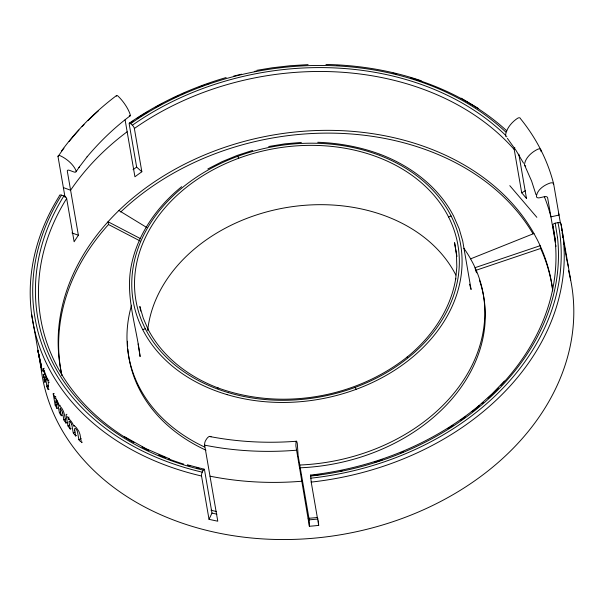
<?xml version="1.0" encoding="UTF-8"?>
<svg xmlns="http://www.w3.org/2000/svg" width="604" height="604" viewBox="0 0 604 604"><rect width="100%" height="100%" fill="white"/><g stroke="black" fill="none" stroke-linecap="round" stroke-linejoin="round"><path stroke-width="0.91" d="M479.138 405.48C431.566 444.884 371.732 468.1 310.607 475.076L311.181 481.924L318.686 525.389A268.591 207.549 -9.8 0 1 309.369 526.28L295.885 446.009A19.381 1.412 85.3 0 1 297.319 443.615L298.104 455.401L309.225 519.833L309.369 526.28M46.365 379.833L47.746 378.897M209.022 519.312L201.54 476.012A2.771 0.838 -77 0 1 202.227 472.207L203.216 470.123A2.771 0.838 -77 0 1 204.499 469.784L211.981 513.075L209.022 519.312A268.591 207.549 -9.8 0 0 217.78 521.199L204.643 445.14A2.771 0.785 -78.6 0 1 205.39 440.988A19.381 5.511 -78.6 0 1 211.06 436.82M76.134 171.581L79.29 167.044M61.502 151.038C76.882 129.935 95.583 111.347 116.413 95.636M78.928 167.519L87.437 156.376M87.097 156.829C99.849 141.63 114.216 127.791 130.102 115.877M504.453 381.041L492.185 393.74L478.813 405.752M181.653 186.681C156.179 207.398 136.066 236.164 130.69 269.022L130.6 269.678C126.04 298.995 136.715 327.761 140.105 356.609L138.112 343.955M129.467 123.042C158.897 102.657 191.785 87.489 226.153 77.546M82.31 442.151L81.457 442.656L79.985 434.306L78.814 431.241L76.391 427.677L74.881 426.213L73.703 425.903L73.054 424.453A5.051 1.216 61.8 0 0 72.148 422.792L71.144 421.328A7.701 1.706 61.4 0 0 70.517 420.535A6.531 1.472 61.6 0 0 69.317 419.365M518.836 154.163L526.492 198.489A260.286 201.132 -9.8 0 0 521.705 192.827L525.556 190.607M80.475 441.569L78.867 439.742L81.042 438.504M74.451 434.465L75.674 435.967L76.549 435.484M73.703 425.903L74.586 425.427M73.394 433.144L75.024 432.019M207.829 168.931L222.113 161.653L237.115 155.454L252.691 150.388M69.309 419.342L68.373 419.085L68.109 417.553L69.015 417.1M68.373 419.085L69.279 418.632M69.943 428.651L70.23 429.036L71.136 428.583M68.954 427.3L67.973 425.941L66.032 414.699L66.938 414.253M67.973 425.941L69.792 425.057M65.413 422.271L65.957 423.064L66.87 422.626M64.492 420.89L63.835 419.901L65.693 419.063M57.742 404.046L58.029 405.284A30.963 5.474 67.6 0 1 58.158 405.971C58.882 408.425 58.762 415.56 62.182 415.416M57.221 400.943L58.029 402.513A5.051 0.876 67.1 0 1 58.799 404.242L59.335 405.737L60.272 405.329M59.298 412.585L60.717 412.004M463.857 248.274A179.984 139.079 -9.8 0 1 470.599 258.859L533.944 233.499L537.183 239.546A249.21 192.57 -9.8 0 1 552.69 290.894M54.164 393.468L53.197 393.823L55.145 405.073L56.912 408.38L57.863 408.01M55.779 398.783L55.092 398.414L54.828 396.873L55.779 396.503M55.092 398.414L56.051 398.036M55.145 405.073L56.58 404.529M142.725 329.656L145.3 328.712M448.546 216.949L451.113 216.006M475.393 269.512L475.076 267.67L540.142 245.7L540.625 248.471L475.552 270.441A179.984 139.079 -9.8 0 1 476.616 272.849M49.309 382.189L48.282 382.498L47.958 380.354L48.939 380.029M46.251 381.736C46.606 384.046 46.493 389.308 49.067 389.361M46.795 386.326L47.784 386.039M46.757 379.206L43.737 371.339L43.261 368.576L44.258 368.297M43.737 371.339L44.734 371.06M44.809 380.46L44.386 377.991L45.383 377.726M45.753 379.856L44.756 380.12A9.536 0.687 75.3 0 1 45.013 382.173M45.074 379.146C43.677 380.475 44.266 379.69 45.308 378.897M45.496 381.064L44.492 381.32L44.069 379.403M44.303 379.161L43.254 374.48L44.258 374.223M43.767 377.455L44.771 377.198M59.335 405.737C64.469 409.436 64.915 417.372 65.957 423.064M500.905 385.412A260.286 201.132 -9.8 0 0 552.796 225.428A2.771 1.759 -11.6 0 1 555.212 223.178L557.937 222.649A2.771 1.759 -11.6 0 1 560.95 223.857L570.667 280.007M256.776 70.336L272.321 67.776L290.192 65.73L308.093 64.62M268.697 146.5L284.982 143.835L301.373 142.423M296.285 441.26C267.247 443.472 237.961 442 209.362 436.443M325.941 64.447C358.293 65.104 390.607 70.313 421.26 80.762M317.727 142.272C338.814 143.027 359.788 146.817 379.606 154.103M187.55 464.838L204.001 469.165M133.884 442.641A260.286 201.132 -9.8 0 1 66.659 198.482A2.771 1.45 32 0 0 63.903 195.945L61.449 195.13A2.771 1.45 32 0 0 59.298 196.058A268.591 207.549 -9.8 0 0 201.54 476.012M63.375 187.587L70.6 190.23A260.286 201.132 -9.8 0 1 127.15 131.755M71.951 232.91L78.377 235.258A260.286 201.132 -9.8 0 0 74.133 241.781L66.659 198.482M379.999 154.246C410.554 165.783 438.527 186.749 453.672 216.194L459.131 228.674L462.709 241.004L471.09 289.497L469.55 284.212M169.633 458.874L146.274 448.81L124.635 436.737M140.505 238.663L108.025 221.743L108.509 224.522A249.21 192.57 -9.8 0 0 61.804 375.212M108.509 224.522L140.151 240.996M461.169 98.18L478.587 108.584M118.912 210.494L146.878 227.587M310.615 475.061L310.773 475.673A260.286 201.132 -9.8 0 0 321.071 474.382M141.849 171.77L136.647 167.112L129.173 123.812A2.771 0.914 54.9 0 1 130.6 123.631L132.336 125.187A2.771 0.914 54.9 0 1 134.367 128.471L141.849 171.77A260.286 201.132 -9.8 0 0 134.926 176.783L125.096 119.849M509.791 185.647L536.843 217.312M74.149 434.087L73.696 433.521M507.368 138.354L515.99 150.358L523.547 163.178M68.109 417.553L67.452 416.662M69.656 428.266L69.234 427.685M65.149 421.879L64.749 421.29M56.61 401.471L56.504 401.305A3.337 0.551 68.4 0 0 55.727 400.829L55.772 401.66A23.05 3.767 68.6 0 0 55.93 402.657M147.859 328.901C162.295 356.972 188.961 376.964 218.082 387.964L217.689 387.821C280.649 410.743 355.031 398.398 407.474 356.79L407.156 357.039C431.445 337.296 450.622 309.867 455.741 278.55L455.65 279.207L456.828 266.908L456.465 254.684L454.57 242.657L456.964 256.496M470.599 258.859L472.94 263.223A179.984 139.079 -9.8 0 1 299.252 465.042M54.828 396.873L53.197 393.823M237.727 156.315L238.708 158.263M355.129 387.398L356.118 389.338M524.71 165.421L531.633 181.14L536.005 194.707M47.958 380.354L43.261 368.576M148.169 329.49L143.276 318.187L139.864 306.462L140.664 311.083M44.386 377.991L43.254 374.48M71.657 424.431L71.967 425.654A30.963 7.595 62.3 0 1 72.103 426.349L73.243 432.955M39.524 357.651L38.769 354.465L38.928 355.711M40.46 364.303L40.981 367.308L40.317 364.189M555.212 223.178L557.454 237.304M40.445 364.227L31.665 314.548M40.43 364.152L39.139 357.002M62.62 412.879L63.835 419.901M41.155 364.597L37.871 350.169L38.331 353.28M40.249 361.494L40.793 364.612M506.862 136.791A2.771 1.616 -39 0 1 505.571 135.606A19.381 11.295 -39 0 1 517.386 118.392A2.771 1.616 -39 0 1 520.437 118.618A268.591 207.549 -9.8 0 1 553.672 184.031L560.489 223.51M561.463 229.135L561.705 230.539M562.067 232.653L562.316 234.058M562.679 236.172L562.92 237.576M563.894 243.208L564.136 244.612M564.378 246.024L564.868 248.833M564.989 249.543L566.809 260.09A268.591 207.549 -9.8 0 1 568.432 267.157M541.154 151.755L540.844 149.928A2.771 1.706 -26.9 0 0 537.545 149.331A19.381 11.967 -26.9 0 0 524.521 164.696A2.771 1.706 -26.9 0 0 525.722 165.987M552.796 225.428L555.34 240.166M555.303 242.181L547.632 197.802A2.771 1.752 -14.2 0 0 544.634 196.662L539.455 197.802A2.771 1.752 -14.2 0 1 536.443 196.368A19.381 12.284 -14.2 0 1 550.221 183.02A2.771 1.752 -14.2 0 1 553.672 184.031M555.786 244.99L556.027 246.402M514.85 147.693A2.771 1.586 -41.4 0 0 514.231 149.528L521.705 192.827M78.377 235.258L67.308 171.174A2.771 1.412 34.1 0 1 69.415 170.32L74.028 172.004A2.771 1.412 34.1 0 0 76.051 170.849A19.381 9.875 34.1 0 0 60.528 155.877A2.771 1.412 34.1 0 0 58.014 156.564L65.073 197.44M78.867 439.742L77.644 432.721A14.632 3.934 60.3 0 0 77.478 431.943C77.478 430.644 74.579 426.386 74.556 429.278A22.461 5.746 61.4 0 0 74.73 430.418M75.674 435.967L74.707 430.388M70.23 429.036L69.241 423.291A23.05 5.361 63.3 0 1 69.105 422.324L69.075 421.441A3.337 0.778 63.1 0 1 70.132 421.773M61.246 415.824L60.287 410.244A22.461 4.22 66.7 0 1 60.136 409.172M56.912 408.38L55.923 402.634M48.078 389.663L47.686 386.907M41.812 368.372L42.129 371.286L41.064 366.296M60.121 409.142L60.279 408.04L62.454 412.094A14.632 2.945 65.7 0 1 62.62 412.879M318.376 520.807L318.686 525.389M301.449 474.804L301.592 481.252A268.591 207.549 -9.8 0 1 209.996 476.171M130.638 123.661A265.722 205.33 -9.8 0 1 505.782 132.034M132.367 125.217A263.034 203.261 -9.8 0 1 505.993 135.666M557.983 222.642A265.828 205.413 -9.8 0 1 310.758 478.187M557.484 237.304A263.072 203.284 -9.8 0 1 310.622 476.065M203.261 470.123A263.072 203.284 -9.8 0 1 63.896 195.938M202.242 472.162A265.722 205.33 -9.8 0 1 61.51 195.152M120.679 212.027A249.21 192.57 -9.8 0 1 533.045 233.869M540.625 248.471A249.21 192.57 -9.8 0 1 552.713 290.086M479.44 280.211A179.984 139.079 -9.8 0 1 299.727 467.813M205.979 450.222A179.984 139.079 -9.8 0 1 127.844 349.082M127.648 346.469A179.984 139.079 -9.8 0 1 127.452 341.245M204.65 447.058A179.984 139.079 -9.8 0 1 131.559 305.216M317.432 517.492A249.21 192.57 -9.8 0 1 308.153 518.33M216.413 511.535A249.21 192.57 -9.8 0 1 210.97 510.199M61.902 375.084A249.21 192.57 -9.8 0 1 235.537 143.865A249.21 192.57 -9.8 0 1 533.944 233.499M147.686 330.479A160.604 124.099 -9.8 0 1 284.25 207.942A160.604 124.099 -9.8 0 1 455.846 275.047M568.409 270.32A268.591 207.549 -9.8 0 1 343.193 534.314A268.591 207.549 -9.8 0 1 40.468 363.223M318.255 518.972A260.286 201.132 -9.8 0 1 309.225 519.833M216.919 514.178A260.286 201.132 -9.8 0 1 211.981 513.075M133.054 169.671A268.591 207.549 -9.8 0 1 136.647 167.112M560.95 223.857A268.591 207.549 -9.8 0 1 311.203 482.09M131.438 122.235A268.591 207.549 -9.8 0 1 133.726 120.679M136.806 118.633A268.591 207.549 -9.8 0 1 147.844 111.725M155.968 107.051A268.591 207.549 -9.8 0 1 161.766 103.903M173.114 98.195A268.591 207.549 -9.8 0 1 178.052 95.885M182.204 94.013A268.591 207.549 -9.8 0 1 184.711 92.918M199.146 87.082A268.591 207.549 -9.8 0 1 204.326 85.179M206.93 84.258A268.591 207.549 -9.8 0 1 209.55 83.36M233.476 76.187A268.591 207.549 -9.8 0 1 241.577 74.179M254.299 71.438A268.591 207.549 -9.8 0 1 256.126 71.083M337.153 65.406A268.591 207.549 -9.8 0 1 338.98 65.504M393.129 73.16A268.591 207.549 -9.8 0 1 396.73 74.028M410.939 77.893A268.591 207.549 -9.8 0 1 506.816 130.879M558.564 213.265A268.591 207.549 -9.8 0 1 559.032 215.062L550.923 216.851A260.286 201.132 -9.8 0 0 544.317 196.61M70.298 422.053A2.499 0.566 62 0 1 71.725 424.484M56.731 400.097A7.701 1.178 66.7 0 1 57.229 400.958M55.795 398.806A6.531 1.027 66.9 0 1 56.731 400.127M56.64 401.577A2.499 0.393 67.3 0 1 57.788 404.099M47.973 387.655A35.946 3.82 72.6 0 1 47.739 385.08M48.418 386.719A30.759 3.428 71.9 0 1 48.373 382.762M45.98 381.003A36.406 3.873 71.5 0 1 46.251 379.516M44.998 382.121A6.501 0.521 77.2 0 1 44.59 381.834M39.32 356.941A13.96 0.498 77.5 0 1 40.007 360.528M40.702 364.265A24.817 1.019 77.3 0 1 40.989 366.016M39.313 357.727A29.151 0.785 78.3 0 1 39.079 356.398M40.83 363.502A34.352 1.797 76.6 0 1 41.51 367.3M38.12 352.358A33.998 0.468 79.2 0 1 37.992 351.558M498.323 388.123A260.286 201.132 -9.8 0 1 488.032 398.164M483.306 402.415A260.286 201.132 -9.8 0 1 481.932 403.615M479.153 405.986A260.286 201.132 -9.8 0 1 472.011 411.785M465.374 416.836A260.286 201.132 -9.8 0 1 460.837 420.112M453.234 425.299A260.286 201.132 -9.8 0 1 447.949 428.704M403.283 451.845A260.286 201.132 -9.8 0 1 400.709 452.917M382.362 459.787A260.286 201.132 -9.8 0 1 374.344 462.407M342.453 470.667A260.286 201.132 -9.8 0 1 340.603 471.044M199.003 468.455A260.286 201.132 -9.8 0 1 196.277 467.745M189.958 466.009A260.286 201.132 -9.8 0 1 187.278 465.223M183.722 464.136A260.286 201.132 -9.8 0 1 168.916 459.025M165.511 457.711A260.286 201.132 -9.8 0 1 158.784 454.955M148.78 450.425A260.286 201.132 -9.8 0 1 142.053 447.073M134.367 128.471A260.286 201.132 -9.8 0 1 514.231 149.528M116.368 96.225A2.771 0.966 53.2 0 1 118.18 96.263A19.381 6.772 53.2 0 1 130.26 114.805A2.771 0.966 53.2 0 1 129.294 115.681M296.232 450.222A268.591 207.549 -9.8 0 1 204.643 445.14M58.014 156.564A268.591 207.549 -9.8 0 1 63.949 148.199M69.143 141.487A268.591 207.549 -9.8 0 1 78.92 130.064M82.099 126.644A268.591 207.549 -9.8 0 1 84.039 124.613M88.01 120.596A268.591 207.549 -9.8 0 1 98.256 110.993M227.202 394.661A166.138 128.38 -9.8 0 0 461.448 250.252A166.138 128.38 -9.8 0 0 202.113 173.567A166.138 128.38 -9.8 0 0 227.202 394.661M228.365 392.63A163.367 126.244 -9.8 0 0 458.708 250.63A163.367 126.244 -9.8 0 0 203.691 175.22A163.367 126.244 -9.8 0 0 228.365 392.63"/></g></svg>
